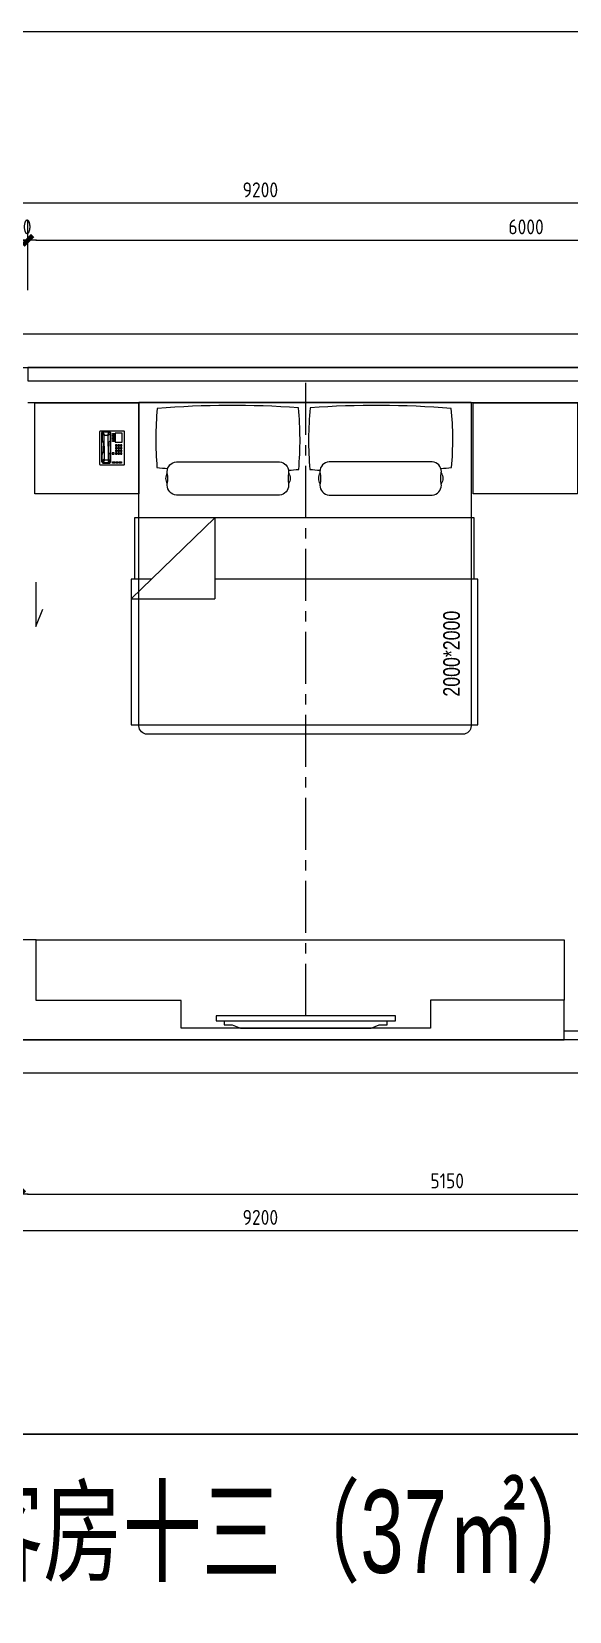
# Model space of a CAD drawing. Header units: inches. Extents: x 193953 to 255442, y -114891 to -62384.
# Drawn here: x 200333 to 203572, y -105042 to -95525 of the extents above; entities that cross this region are included whole.
import ezdxf
from ezdxf.enums import TextEntityAlignment as Align

# ---------------------------------------------------------------- set-up
doc = ezdxf.new("R2010")
doc.units = ezdxf.units.IN
doc.header["$LTSCALE"] = 500
doc.header["$MEASUREMENT"] = 0
for name, pattern in [('CENTER', [2, 1.25, -0.25, 0.25, -0.25]), ('DOM-虚线', [0.35, 0.25, -0.1]), ('HIDDEN', [0.375, 0.25, -0.125, 0, 0])]:
    doc.linetypes.add(name, pattern=pattern)
for name, color, linetype in [('1-家具', 9, 'Continuous'), ('1-门板', 6, 'Continuous'), ('F-活动家私(0.25)-DOM', 2, 'Continuous'), ('SH-文字', 50, 'Continuous')]:
    doc.layers.add(name, color=color, linetype=linetype)
doc.styles.add('DOM-romans.shx', font='dim.shx')
doc.styles.add('MtXpl_', font='SIMYOU.TTF')
doc.styles.add('家具平面底图$0$st', font='SIMYOU.TTF')
doc.dimstyles.new('DOM_DIM_1 80', dxfattribs={"dimscale": 60, "dimtxt": 1.5, "dimasz": 0.8, "dimexe": 2, "dimexo": 1.5, "dimgap": 0.6, "dimtad": 1, "dimdec": 0, "dimrnd": 5, "dimzin": 12, "dimdsep": 46, "dimtxsty": 'DOM-romans.shx', "dimblk": 'DOM_Dimension_Tick', "dimcen": 0.125, "dimclrd": 44, "dimclre": 44, "dimclrt": 50, "dimadec": 0, "dimazin": 0, "dimtfac": 1, "dimtdec": 0, "dimtix": 1, "dimtmove": 2, "dimatfit": 3, "dimldrblk": 'DOM_Leader_Arrow', "dimfxl": 0, "dimtvp": 1, "dimtolj": 1, "dimtzin": 0, "dimarcsym": 0})

# ---------------------------------------------------------------- blocks, each defined once
blk = doc.blocks.new('ehrehh')
at = {"color": 1}
blk.add_wipeout([(207140.7, -16130.5), (207140.7, -18130.5), (207837.6, -18130.5), (207837.6, -18156.6), (208206, -18156.6), (208206, -18178.3), (209083.4, -18178.3), (209083.4, -18130.5), (209090.7, -18130.5), (209102.4, -18129.1), (209115.8, -18123.7), (209126, -18115.9), (209134.3, -18104.9), (209139.3, -18092.3), (209140.7, -18080.5), (209140.7, -18067.8), (209140.7, -16180.5), (209137.9, -16164), (209131.9, -16152.1), (209126, -16145.1), (209115.3, -16137), (209106.1, -16132.9), (209097.5, -16131), (209090.7, -16130.5)], dxfattribs=at)
at = {"color": 8, "linetype": 'HIDDEN', "ltscale": 100}
for p in [(207837.6, -17673.7), (208324.7, -18178.3)]:
    blk.add_line(p, (208324.7, -17673.7), dxfattribs=at)
blk.add_lwpolyline([(207140.7, -16130.5), (209090.7, -16130.5, -0.414214), (209140.7, -16180.5), (209140.7, -18080.5, -0.414214), (209090.7, -18130.5), (207140.7, -18130.5)], format="xyb", close=True)
for points in [[(208206, -16111.7), (207837.6, -16111.7), (207837.6, -18156.6), (208206, -18156.6)], [(208206, -18055.3), (208206, -18178.3), (209083.4, -18178.3), (209083.4, -16090), (208206, -16090), (208206, -17673.7)], [(207837.6, -17673.7), (208324.7, -18178.3)]]:
    blk.add_lwpolyline(points, dxfattribs=at)
at = {"color": 8}
for points in [[(207699.7, -16985.9), (207699.7, -16364.6, 0.392708), (207640.5, -16309.6, 0.035252), (207632.2, -16310.2, -0.092308), (207567.2, -16310.2, 0.035252), (207558.8, -16309.6, 0.392708), (207499.7, -16364.6), (207499.7, -16985.9, 0.392708), (207558.8, -17040.8, 0.035252), (207567.2, -17040.2, -0.092308), (207632.2, -17040.2, 0.035252), (207640.5, -17040.8, 0.392708), (207699.7, -16985.9, -27.022466)], [(207567.2, -16310.2, -0.307692), (207632.2, -16310.2, 1.888889)], [(207567.2, -17040.2, 0.307692), (207632.2, -17040.2, -1.888889)], [(207567.2, -17229.8, -0.307692), (207632.2, -17229.8, 1.888889)], [(207699.7, -17284.2), (207699.7, -17905.5, -0.392708), (207640.5, -17960.4, -0.035252), (207632.2, -17959.8, 0.092308), (207567.2, -17959.8, -0.035252), (207558.8, -17960.4, -0.392708), (207499.7, -17905.5), (207499.7, -17284.2, -0.392708), (207558.8, -17229.3, -0.035252), (207567.2, -17229.8, 0.092308), (207632.2, -17229.8, -0.035252), (207640.5, -17229.3, -0.392708), (207699.7, -17284.2, 27.022466)], [(207567.2, -17959.8, 0.307692), (207632.2, -17959.8, -1.888889)]]:
    blk.add_lwpolyline(points, format="xyb", dxfattribs=at)
for centre, radius, start, end in [((212585.4, -16698.5), 5425.6, 175.25504, 184.23724), ((207365.4, -18153.5), 1912.9, 84.95315, 95.60895), ((203847.5, -16662), 3709.4, 5.40607, 6.4095), ((207369.7, -15196.4), 1912.9, 264.14901, 275.27599), ((203847.5, -16812), 3709.4, 355.52843, 356.47472), ((212585.4, -17571.6), 5425.6, 175.76276, 184.74496), ((207369.7, -19073.6), 1912.9, 84.72401, 95.85099), ((203847.5, -17458), 3709.4, 3.52528, 4.47157), ((203847.5, -17608), 3709.4, 353.5905, 354.59393), ((207365.4, -16116.6), 1912.9, 264.39105, 275.04685)]:
    blk.add_arc(centre, radius, start, end, dxfattribs=at)
at = {"layer": 'F-活动家私(0.25)-DOM', "color": 8, "style": '家具平面底图$0$st', "width": 0.8}
blk.add_text('2000*2000', height=100, rotation=180, dxfattribs=at).set_placement((208655.3, -16248.3), align=Align.MIDDLE_CENTER)
blk = doc.blocks.new('A$C66BB428B')
at = {"layer": '1-家具', "color": 8, "linetype": 'Continuous', "extrusion": (-7.20775e-09, -7.8297e-09, 1), "elevation": 0.6}
blk.add_lwpolyline([(884.8, -143.9), (910.5, -143.9), (910.5, -1043.9), (884.8, -1043.9)], close=True, dxfattribs=at)
blk.add_lwpolyline([(910.5, -184.6), (930, -184.6), (930, -225.3), (946.3, -266), (946.3, -921.7), (930, -962.4), (930, -1003.1), (910.5, -1003.1)], dxfattribs=at)
blk = doc.blocks.new('A$Cf66d3db0')
at = {"color": 4}
blk.add_lwpolyline([(-12802.3, 7040.2), (0, 7040.2), (0, 0), (-12802.3, 0)], close=True, dxfattribs=at)
blk = doc.blocks.new('DOM_Dimension_Tick')
at = {"color": 0, "linetype": 'ByBlock'}
for p, q in [((-1.09, 0), (0, 0)), ((0, 0), (1.09, 0))]:
    blk.add_line(p, q, dxfattribs=at)
at = {"color": 0, "linetype": 'Continuous', "const_width": 0.608}
blk.add_lwpolyline([(-0.61, -0.61), (0.61, 0.61)], dxfattribs=at)
blk = doc.blocks.new('*D519')
at = {"color": 44, "lineweight": -2, "transparency": 16777216}
for p, q in [((200260.5, -102229), (200260.5, -102649)), ((205410.5, -102229), (205410.5, -102649)), ((200308.5, -102529), (205362.5, -102529))]:
    blk.add_line(p, q, dxfattribs=at)
at = {"layer": 'Defpoints', "color": 0, "transparency": 16777216}
for p in [(205410.5, -101797.6), (200260.5, -102097.6), (205410.5, -102529)]:
    blk.add_point(p, dxfattribs=at)
at = {"color": 44, "lineweight": -2, "transparency": 16777216, "xscale": 48, "yscale": 48, "zscale": 48, "rotation": 180}
blk.add_blockref('DOM_Dimension_Tick', (200260.5, -102529), dxfattribs=at)
at = {"color": 44, "lineweight": -2, "transparency": 16777216, "xscale": 48, "yscale": 48, "zscale": 48}
blk.add_blockref('DOM_Dimension_Tick', (205410.5, -102529), dxfattribs=at)
at = {"color": 50, "transparency": 16777216, "insert": (202835.5, -102448), "char_height": 90, "attachment_point": 5, "style": 'DOM-romans.shx'}
blk.add_mtext('\\A1;5150', dxfattribs=at)
blk = doc.blocks.new('DOM_Leader_Arrow')
at = {"color": 0, "linetype": 'ByBlock'}
blk.add_line((0, 0), (-1.5, 0), dxfattribs=at)
for points in [[(-1.29, 1), (-0.89, 1.28), (-0.36, 0), (0, 0)], [(-1.29, -1), (-0.89, -1.28), (-0.36, 0), (0, 0)]]:
    blk.add_solid(points, dxfattribs=at)
blk = doc.blocks.new('*D521')
at = {"color": 44, "lineweight": -2, "transparency": 16777216}
for p, q in [((197110.5, -102449), (197110.5, -102869)), ((206310.5, -102449), (206310.5, -102869)), ((206262.5, -102749), (197158.5, -102749))]:
    blk.add_line(p, q, dxfattribs=at)
at = {"layer": 'Defpoints', "color": 0, "transparency": 16777216}
for p in [(197110.5, -102348.5), (206310.5, -102348.5), (197110.5, -102749)]:
    blk.add_point(p, dxfattribs=at)
at = {"color": 44, "lineweight": -2, "transparency": 16777216, "xscale": 48, "yscale": 48, "zscale": 48, "rotation": 180}
blk.add_blockref('DOM_Dimension_Tick', (197110.5, -102749), dxfattribs=at)
at = {"color": 44, "lineweight": -2, "transparency": 16777216, "xscale": 48, "yscale": 48, "zscale": 48}
blk.add_blockref('DOM_Dimension_Tick', (206310.5, -102749), dxfattribs=at)
at = {"color": 50, "transparency": 16777216, "insert": (201710.5, -102668), "char_height": 90, "attachment_point": 5, "style": 'DOM-romans.shx'}
blk.add_mtext('\\A1;9200', dxfattribs=at)
blk = doc.blocks.new('*D530')
at = {"color": 44, "lineweight": -2, "transparency": 16777216}
for p, q in [((200210.5, -97082), (200210.5, -96662)), ((200310.5, -97082), (200310.5, -96662)), ((200162.5, -96782), (200114.5, -96782)), ((200210.5, -96782), (200310.5, -96782)), ((200358.5, -96782), (200406.5, -96782))]:
    blk.add_line(p, q, dxfattribs=at)
at = {"layer": 'Defpoints', "color": 0, "transparency": 16777216}
for p in [(200310.5, -96782), (200210.5, -97547.6), (200310.5, -97547.6)]:
    blk.add_point(p, dxfattribs=at)
at = {"color": 44, "lineweight": -2, "transparency": 16777216, "xscale": 48, "yscale": 48, "zscale": 48}
blk.add_blockref('DOM_Dimension_Tick', (200210.5, -96782), dxfattribs=at)
at = {"color": 44, "lineweight": -2, "transparency": 16777216, "xscale": 48, "yscale": 48, "zscale": 48, "rotation": 180}
blk.add_blockref('DOM_Dimension_Tick', (200310.5, -96782), dxfattribs=at)
at = {"color": 50, "transparency": 16777216, "insert": (200260.5, -96701), "char_height": 90, "attachment_point": 5, "style": 'DOM-romans.shx'}
blk.add_mtext('\\A1;100', dxfattribs=at)
blk = doc.blocks.new('*D531')
at = {"color": 44, "lineweight": -2, "transparency": 16777216}
for p, q in [((200310.5, -97082), (200310.5, -96662)), ((206310.5, -97082), (206310.5, -96662)), ((200358.5, -96782), (206262.5, -96782))]:
    blk.add_line(p, q, dxfattribs=at)
at = {"layer": 'Defpoints', "color": 0, "transparency": 16777216}
for p in [(206310.5, -96782), (200310.5, -97547.6), (206310.5, -97547.6)]:
    blk.add_point(p, dxfattribs=at)
at = {"color": 44, "lineweight": -2, "transparency": 16777216, "xscale": 48, "yscale": 48, "zscale": 48, "rotation": 180}
blk.add_blockref('DOM_Dimension_Tick', (200310.5, -96782), dxfattribs=at)
at = {"color": 44, "lineweight": -2, "transparency": 16777216, "xscale": 48, "yscale": 48, "zscale": 48}
blk.add_blockref('DOM_Dimension_Tick', (206310.5, -96782), dxfattribs=at)
at = {"color": 50, "transparency": 16777216, "insert": (203310.5, -96701), "char_height": 90, "attachment_point": 5, "style": 'DOM-romans.shx'}
blk.add_mtext('\\A1;6000', dxfattribs=at)
blk = doc.blocks.new('*D532')
at = {"color": 44, "lineweight": -2, "transparency": 16777216}
for p, q in [((197110.5, -96859), (197110.5, -96439)), ((206310.5, -96859), (206310.5, -96439)), ((206262.5, -96559), (197158.5, -96559))]:
    blk.add_line(p, q, dxfattribs=at)
at = {"layer": 'Defpoints', "color": 0, "transparency": 16777216}
for p in [(197110.5, -96559), (197110.5, -97056), (206310.5, -97056)]:
    blk.add_point(p, dxfattribs=at)
at = {"color": 44, "lineweight": -2, "transparency": 16777216, "xscale": 48, "yscale": 48, "zscale": 48, "rotation": 180}
blk.add_blockref('DOM_Dimension_Tick', (197110.5, -96559), dxfattribs=at)
at = {"color": 44, "lineweight": -2, "transparency": 16777216, "xscale": 48, "yscale": 48, "zscale": 48}
blk.add_blockref('DOM_Dimension_Tick', (206310.5, -96559), dxfattribs=at)
at = {"color": 50, "transparency": 16777216, "insert": (201710.5, -96478), "char_height": 90, "attachment_point": 5, "style": 'DOM-romans.shx'}
blk.add_mtext('\\A1;9200', dxfattribs=at)
blk = doc.blocks.new('ehrhhsss')
at = {"layer": 'F-活动家私(0.25)-DOM', "color": 8, "linetype": 'DOM-虚线', "ltscale": 80}
for p, q in [((301231.8, 416361.5), (301234.6, 416364.4)), ((301231.8, 416163.2), (301231.8, 416361.5)), ((301234.6, 416364.4), (301378.3, 416364.4)), ((301313.7, 416352.9), (301319.4, 416360)), ((301319.4, 416360), (301362.5, 416360)), ((301362.5, 416360), (301369.7, 416352.9)), ((301378.3, 416364.4), (301381.2, 416361.5)), ((301381.2, 416361.5), (301381.2, 416163.2)), ((301246.1, 416298.3), (301246.1, 416351.4)), ((301246.1, 416351.4), (301287.8, 416351.4)), ((301287.8, 416298.3), (301246.1, 416298.3)), ((301247.6, 416281), (301256.2, 416281)), ((301247.6, 416272.4), (301247.6, 416281)), ((301256.2, 416272.4), (301247.6, 416272.4)), ((301247.6, 416265.2), (301256.2, 416265.2)), ((301247.6, 416256.6), (301247.6, 416265.2)), ((301256.2, 416281), (301256.2, 416272.4)), ((301256.2, 416265.2), (301256.2, 416256.6)), ((301261.9, 416281), (301270.6, 416281)), ((301261.9, 416272.4), (301261.9, 416281)), ((301270.6, 416272.4), (301261.9, 416272.4)), ((301261.9, 416265.2), (301270.6, 416265.2)), ((301261.9, 416256.6), (301261.9, 416265.2)), ((301270.6, 416281), (301270.6, 416272.4)), ((301270.6, 416265.2), (301270.6, 416256.6)), ((301276.3, 416272.4), (301276.3, 416281)), ((301276.3, 416281), (301284.9, 416281)), ((301284.9, 416272.4), (301276.3, 416272.4)), ((301276.3, 416265.2), (301284.9, 416265.2)), ((301276.3, 416256.6), (301276.3, 416265.2)), ((301284.9, 416281), (301284.9, 416272.4)), ((301284.9, 416265.2), (301284.9, 416256.6)), ((301287.8, 416351.4), (301287.8, 416298.3)), ((301292.1, 416348.6), (301292.1, 416344.2)), ((301303.6, 416348.6), (301292.1, 416348.6)), ((301292.1, 416344.2), (301303.6, 416344.2)), ((301303.6, 416339.9), (301292.1, 416339.9)), ((301292.1, 416339.9), (301292.1, 416335.6)), ((301292.1, 416335.6), (301303.6, 416335.6)), ((301303.6, 416331.3), (301292.1, 416331.3)), ((301292.1, 416331.3), (301292.1, 416327)), ((301292.1, 416327), (301303.6, 416327)), ((301303.6, 416322.7), (301292.1, 416322.7)), ((301292.1, 416322.7), (301292.1, 416318.4)), ((301292.1, 416318.4), (301303.6, 416318.4)), ((301303.6, 416314.1), (301292.1, 416314.1)), ((301292.1, 416314.1), (301292.1, 416309.8)), ((301292.1, 416309.8), (301303.6, 416309.8)), ((301303.6, 416305.4), (301292.1, 416305.4)), ((301292.1, 416305.4), (301292.1, 416301.1)), ((301292.1, 416301.1), (301303.6, 416301.1)), ((301303.6, 416344.2), (301303.6, 416348.6)), ((301303.6, 416335.6), (301303.6, 416339.9)), ((301303.6, 416327), (301303.6, 416331.3)), ((301303.6, 416318.4), (301303.6, 416322.7)), ((301303.6, 416309.8), (301303.6, 416314.1)), ((301303.6, 416301.1), (301303.6, 416305.4)), ((301313.7, 416179), (301313.7, 416352.9)), ((301319.4, 416355.7), (301318, 416350)), ((301318, 416350), (301318, 416311.2)), ((301318, 416350), (301330.9, 416337.1)), ((301318, 416311.2), (301320.9, 416304)), ((301325.2, 416358.6), (301319.4, 416355.7)), ((301320.9, 416304), (301325.2, 416296.8)), ((301325.2, 416358.6), (301359.6, 416358.6)), ((301332.3, 416339.9), (301325.2, 416358.6)), ((301325.2, 416296.8), (301326.6, 416286.8)), ((301326.6, 416286.8), (301326.6, 416272.4)), ((301326.6, 416245.1), (301326.6, 416272.4)), ((301330.9, 416337.1), (301332.3, 416339.9)), ((301330.9, 416272.4), (301330.9, 416337.1)), ((301330.9, 416272.4), (301330.9, 416194.8)), ((301352.5, 416339.9), (301332.3, 416339.9)), ((301352.5, 416339.9), (301359.6, 416358.6)), ((301353.9, 416337.1), (301352.5, 416339.9)), ((301366.8, 416350), (301353.9, 416337.1)), ((301353.9, 416272.4), (301353.9, 416337.1)), ((301353.9, 416272.4), (301353.9, 416194.8)), ((301359.6, 416296.8), (301358.2, 416286.8)), ((301358.2, 416286.8), (301358.2, 416272.4)), ((301358.2, 416245.1), (301358.2, 416272.4)), ((301359.6, 416358.6), (301365.4, 416355.7)), ((301364, 416304), (301359.6, 416296.8)), ((301366.8, 416311.2), (301364, 416304)), ((301365.4, 416355.7), (301366.8, 416350)), ((301366.8, 416350), (301366.8, 416311.2)), ((301369.7, 416352.9), (301369.7, 416180.4)), ((301256.2, 416256.6), (301247.6, 416256.6)), ((301247.6, 416249.4), (301256.2, 416249.4)), ((301247.6, 416240.8), (301247.6, 416249.4)), ((301256.2, 416240.8), (301247.6, 416240.8)), ((301247.6, 416233.6), (301256.2, 416233.6)), ((301247.6, 416225), (301247.6, 416233.6)), ((301256.2, 416225), (301247.6, 416225)), ((301249, 416179), (301249, 416170.4)), ((301263.4, 416179), (301249, 416179)), ((301249, 416170.4), (301263.4, 416170.4)), ((301256.2, 416249.4), (301256.2, 416240.8)), ((301256.2, 416233.6), (301256.2, 416225)), ((301270.6, 416256.6), (301261.9, 416256.6)), ((301261.9, 416249.4), (301270.6, 416249.4)), ((301261.9, 416240.8), (301261.9, 416249.4)), ((301270.6, 416240.8), (301261.9, 416240.8)), ((301261.9, 416233.6), (301270.6, 416233.6)), ((301261.9, 416225), (301261.9, 416233.6)), ((301270.6, 416225), (301261.9, 416225)), ((301263.4, 416170.4), (301263.4, 416179)), ((301269.1, 416179), (301269.1, 416170.4)), ((301283.5, 416179), (301269.1, 416179)), ((301269.1, 416170.4), (301283.5, 416170.4)), ((301270.6, 416249.4), (301270.6, 416240.8)), ((301270.6, 416233.6), (301270.6, 416225)), ((301284.9, 416256.6), (301276.3, 416256.6)), ((301276.3, 416240.8), (301276.3, 416249.4)), ((301276.3, 416249.4), (301284.9, 416249.4)), ((301284.9, 416240.8), (301276.3, 416240.8)), ((301276.3, 416233.6), (301284.9, 416233.6)), ((301276.3, 416225), (301276.3, 416233.6)), ((301284.9, 416225), (301276.3, 416225)), ((301283.5, 416170.4), (301283.5, 416179)), ((301284.9, 416249.4), (301284.9, 416240.8)), ((301284.9, 416233.6), (301284.9, 416225)), ((301303.6, 416179), (301289.2, 416179)), ((301289.2, 416179), (301289.2, 416170.4)), ((301289.2, 416170.4), (301303.6, 416170.4)), ((301293.6, 416225), (301293.6, 416233.6)), ((301293.6, 416233.6), (301305, 416233.6)), ((301305, 416225), (301293.6, 416225)), ((301303.6, 416170.4), (301303.6, 416179)), ((301305, 416233.6), (301305, 416225)), ((301320.9, 416171.8), (301313.7, 416179)), ((301318, 416220.7), (301320.9, 416227.9)), ((301318, 416181.9), (301318, 416220.7)), ((301318, 416181.9), (301330.9, 416194.8)), ((301319.4, 416176.1), (301318, 416181.9)), ((301325.2, 416173.3), (301319.4, 416176.1)), ((301320.9, 416227.9), (301325.2, 416235)), ((301341.1, 416171.8), (301320.9, 416171.8)), ((301362.5, 416171.8), (301320.9, 416171.8)), ((301325.2, 416235), (301326.6, 416245.1)), ((301332.3, 416191.9), (301325.2, 416173.3)), ((301325.2, 416173.3), (301341, 416173.3)), ((301325.2, 416173.3), (301359.6, 416173.3)), ((301330.9, 416194.8), (301332.3, 416191.9)), ((301352.5, 416191.9), (301332.3, 416191.9)), ((301353.9, 416194.8), (301352.5, 416191.9)), ((301352.5, 416191.9), (301359.6, 416173.3)), ((301366.8, 416181.9), (301353.9, 416194.8)), ((301359.6, 416235), (301358.2, 416245.1)), ((301364, 416227.9), (301359.6, 416235)), ((301359.6, 416173.3), (301365.4, 416176.1)), ((301369.7, 416180.4), (301362.5, 416171.8)), ((301366.8, 416220.7), (301364, 416227.9)), ((301365.4, 416176.1), (301366.8, 416181.9)), ((301366.8, 416181.9), (301366.8, 416220.7)), ((301234.6, 416160.3), (301231.8, 416163.2)), ((301378.3, 416160.3), (301234.6, 416160.3)), ((301381.2, 416163.2), (301378.3, 416160.3))]:
    blk.add_line(p, q, dxfattribs=at)
blk = doc.blocks.new('A$Cf806ce17')
at = {"color": 4}
blk.add_blockref('ehrhhsss', (-301306.5, -416364.4), dxfattribs=at)
blk = doc.blocks.new('A$C2527195D')
at = {"layer": '1-门板', "color": 3}
blk.add_lwpolyline([(0, -133.8), (0, 133.8), (-40.7, 28.8)], dxfattribs=at)

msp = doc.modelspace()

# ---------------------------------------------------------------- linework, layer by layer
at = {"color": 4}
for points in [[(197110.5, -99897.6), (197110.5, -97547.6), (206310.5, -97547.6), (206310.5, -97347.6), (197110.5, -97347.6), (197010.5, -97347.6), (197010.5, -99447.6), (196910.5, -99447.6), (196910.5, -99897.6), (197110.5, -99897.6)], [(200260.5, -101797.6), (205410.5, -101797.6), (205410.5, -101597.6), (200260.5, -101597.6)]]:
    msp.add_lwpolyline(points, dxfattribs=at)
at = {"color": 2}
for points in [[(200310.5, -97547.6), (200310.5, -97627.6), (204830, -97627.6), (204830, -97547.6)], [(203539.5, -101597.6), (203539.5, -101597.6), (203539.5, -101360), (202735, -101360), (202735, -101527.5), (201233.5, -101527.5), (201233.5, -101362), (200360, -101362), (200360, -100995.5), (200260.5, -100995.5), (200260.5, -101597.6)]]:
    msp.add_lwpolyline(points, close=True, dxfattribs=at)
at = {"color": 3}
msp.add_lwpolyline([(203539.5, -101544.5), (204805.5, -101544.5), (204805.5, -101233), (206050.5, -101233), (206050.5, -100924.5), (206112, -100924.5), (206112, -101233), (206310.5, -101233), (206310.5, -101297.6)], dxfattribs=at)
at = {"color": 2}
msp.add_lwpolyline([(200360, -100995.5), (203539.5, -100995.5), (203539.5, -101360)], dxfattribs=at)
at = {"color": 4}
msp.add_lwpolyline([(193953.5, -103973), (209316.2, -103973), (209316.2, -105208), (193953.5, -105208)], close=True, dxfattribs=at)

# ---------------------------------------------------------------- block references
at = {"layer": '1-家具', "color": 0, "ltscale": 2, "xscale": -1.2, "yscale": 1.2, "zscale": 1.2, "rotation": 90}
msp.add_blockref('A$C66BB428B', (201270.8, -100392, -0.7), dxfattribs=at)
at = {"layer": '1-门板', "color": 5, "ltscale": 2, "rotation": 180}
msp.add_blockref('A$C2527195D', (200359, -98975.2), dxfattribs=at)

# ---------------------------------------------------------------- texts
at = {"layer": 'SH-文字', "color": 50, "style": 'MtXpl_', "width": 0.7}
msp.add_text('标准客房十三（37㎡）', height=500, dxfattribs=at).set_placement((198970.9, -104809.6))

# ---------------------------------------------------------------- dimensions: what is measured, and where the dimension line sits
at = {"color": 6}
for base, p1, p2, picture, middle in [((197110.5, -96559), (206310.5, -97056), (197110.5, -97056), '*D532', (201710.5, -96478)), ((200310.5, -96782), (200210.5, -97547.6), (200310.5, -97547.6), '*D530', (200260.5, -96701)), ((206310.5, -96782), (200310.5, -97547.6), (206310.5, -97547.6), '*D531', (203310.5, -96701)), ((205410.5, -102529), (200260.5, -102097.6), (205410.5, -101797.6), '*D519', (202835.5, -102448)), ((197110.5, -102749), (206310.5, -102348.5), (197110.5, -102348.5), '*D521', (201710.5, -102668))]:
    dim = msp.add_linear_dim(base=base, p1=p1, p2=p2, dimstyle='DOM_DIM_1 80', dxfattribs=at)
    dim.commit()
    dim.dimension.update_dxf_attribs({"geometry": picture, "text_midpoint": middle})

# ---------------------------------------------------------------- next in the draw order: block references
at = {"layer": 'F-活动家私(0.25)-DOM', "color": 6, "rotation": 270}
msp.add_blockref('ehrehh', (219110, 109383.2), dxfattribs=at)

# ---------------------------------------------------------------- next in the draw order: linework, layer by layer
at = {"color": 8, "linetype": 'CENTER', "ltscale": 0.5}
msp.add_line((201983.5, -101453.8, 0), (201983.5, -97627.6), dxfattribs=at)
at = {"color": 2}
msp.add_line((204830, -97760.5), (200310.5, -97760.5), dxfattribs=at)
for points in [[(200979.5, -97760.5), (200979.5, -98308.5), (200352.9, -98308.5), (200352.9, -97760.5)], [(203619.5, -97760.5), (203619.5, -98308.5), (202992.9, -98308.5), (202992.9, -97760.5)]]:
    msp.add_lwpolyline(points, close=True, dxfattribs=at)

# ---------------------------------------------------------------- next in the draw order: block references
at = {"color": 6, "xscale": 1.2, "yscale": 1.2, "zscale": 1.2, "rotation": 180}
msp.add_blockref('A$Cf66d3db0', (193953.5, -95524.7), dxfattribs=at)
at = {"color": 6, "xscale": -1}
msp.add_blockref('A$Cf806ce17', (200817.4, -97931), dxfattribs=at)

doc.saveas('drawing.dxf')
